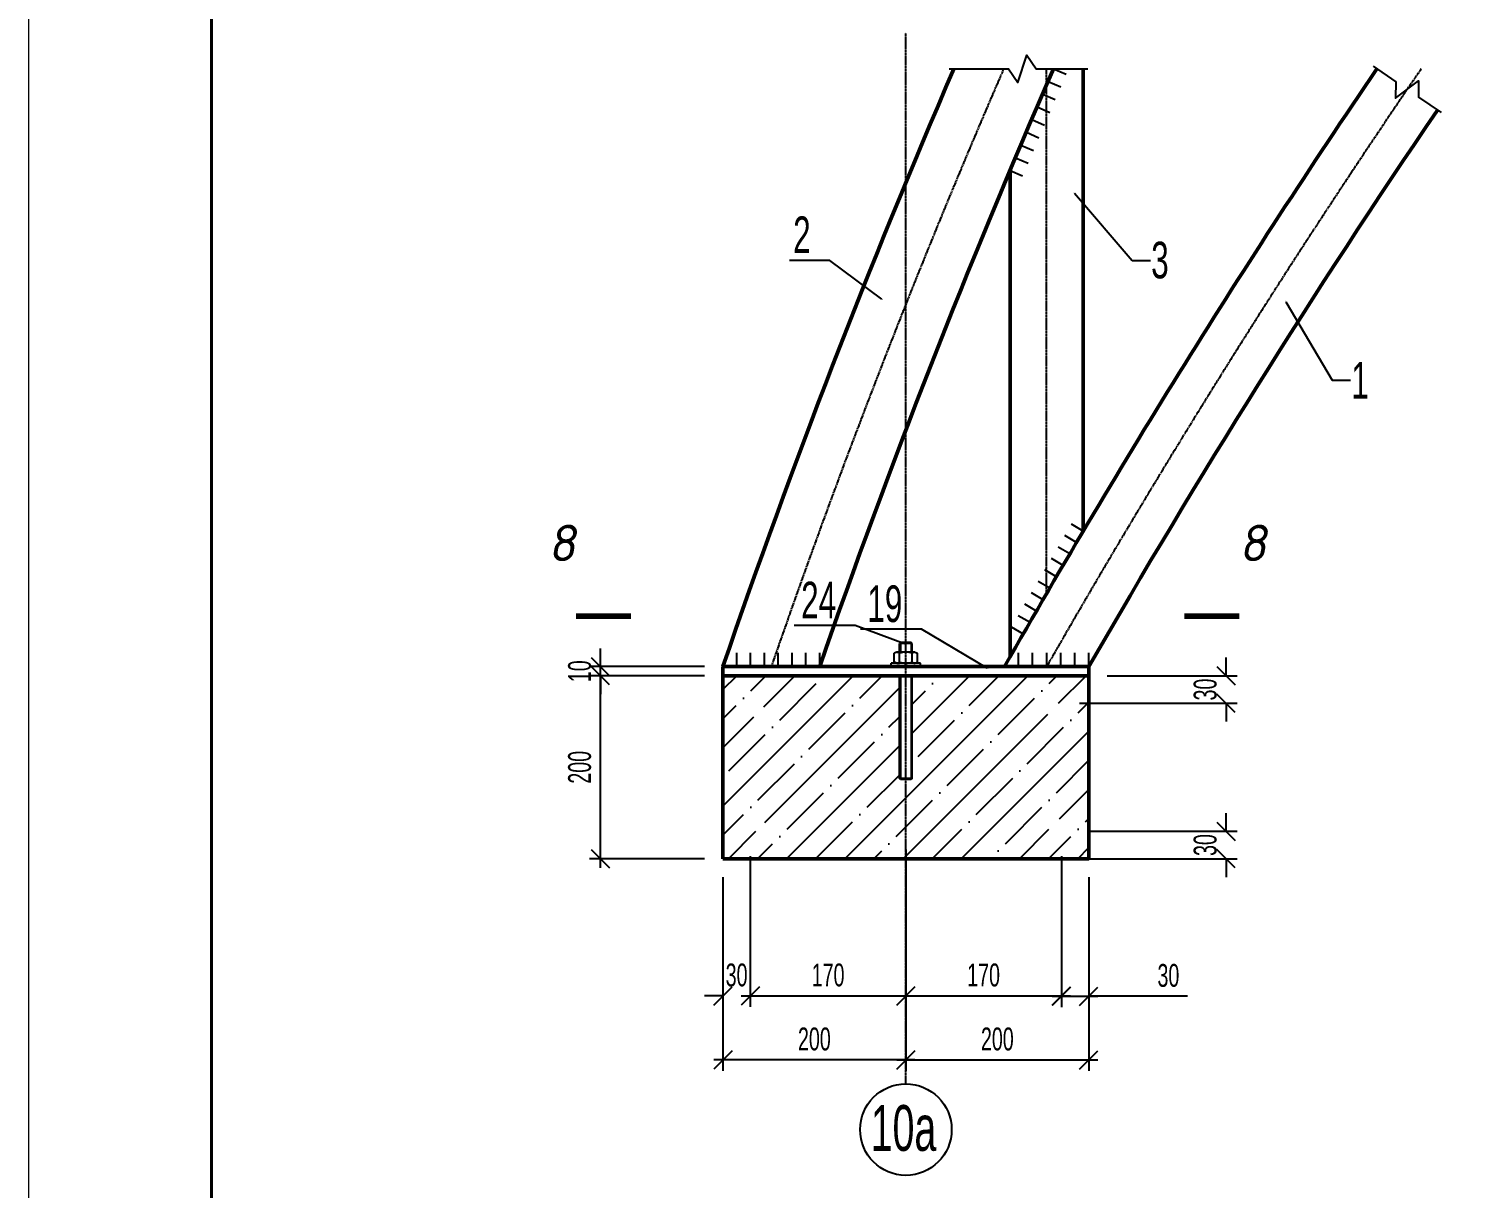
# Model space of a CAD drawing. Extents: x -483223 to 550073, y -164053 to -64662.
# Drawn here: x -216968 to -201339, y -120947 to -108267 of the extents above; entities that cross this region are included whole.
import ezdxf
from ezdxf import colors
from ezdxf.entities.mleader import LeaderData, LeaderLine
from ezdxf.enums import TextEntityAlignment as Align
from ezdxf.math import Vec2, Vec3

# ---------------------------------------------------------------- set-up
doc = ezdxf.new("R2010")
doc.units = 0
doc.header["$MEASUREMENT"] = 0
doc.linetypes.add('K5LT_AXLED', pattern=[16.25, 11.75, -1.5, 1.5, -1.5])
doc.linetypes.add('K5LT_THIN', pattern=[0])
doc.layers.get('0').update_dxf_attribs({"color": 40, "linetype": 'CONTINUOUS'})
doc.layers.get('Defpoints').update_dxf_attribs({"linetype": 'CONTINUOUS'})
doc.layers.add('ОСН. ТОНКА', color=250, linetype='CONTINUOUS', lineweight=15)
doc.layers.add('РАМКА', color=250, linetype='CONTINUOUS', lineweight=40)
doc.layers.add('Размры', color=7, linetype='CONTINUOUS')
doc.styles.add('ГОСТ', font='isocpeur.ttf', dxfattribs={"oblique": 10})
doc.styles.add('РОЗМІР', font='ARIALN.TTF', dxfattribs={"width": 0.75})
doc.dimstyles.new('10 основний', dxfattribs={"dimscale": 100, "dimtxt": 2.5, "dimasz": 2, "dimexe": 1.2, "dimexo": 2, "dimgap": 1, "dimtad": 1, "dimdec": 0, "dimlfac": 0.1, "dimzin": 0, "dimdsep": 46, "dimtxsty": 'РОЗМІР', "dimblk": 'OBLIQUE', "dimcen": 0.7, "dimdle": 1, "dimadec": 0, "dimazin": 0, "dimtfac": 1, "dimtdec": 0, "dimtix": 1, "dimtofl": 0, "dimtmove": 1, "dimatfit": 3, "dimfxl": 0.18, "dimtolj": 1, "dimtzin": 0, "dimarcsym": 0})

# ---------------------------------------------------------------- blocks, each defined once
blk = doc.blocks.new('_OBLIQUE')
at = {"color": 0, "linetype": 'ByBlock'}
blk.add_line((-0.5, -0.5), (0.5, 0.5), dxfattribs=at)
blk = doc.blocks.new('*D522')
at = {"layer": 'Defpoints', "color": 0, "transparency": 16777216}
for p in [(-207379, -117343), (-205379, -117343), (-205379, -119543)]:
    blk.add_point(p, dxfattribs=at)
at = {"layer": 'Размры', "color": 0, "lineweight": -2, "transparency": 16777216}
for p, q in [((-207379, -117543), (-207379, -119663)), ((-205379, -117543), (-205379, -119663)), ((-207479, -119543), (-205279, -119543))]:
    blk.add_line(p, q, dxfattribs=at)
at = {"layer": 'Размры', "color": 0, "lineweight": -2, "transparency": 16777216, "xscale": 200, "yscale": 200, "zscale": 200, "rotation": 180}
blk.add_blockref('_OBLIQUE', (-207379, -119543), dxfattribs=at)
at = {"layer": 'Размры', "color": 0, "lineweight": -2, "transparency": 16777216, "xscale": 200, "yscale": 200, "zscale": 200}
blk.add_blockref('_OBLIQUE', (-205379, -119543), dxfattribs=at)
at = {"layer": 'Размры', "color": 0, "transparency": 16777216, "insert": (-206379, -119315), "char_height": 250, "attachment_point": 5, "style": 'РОЗМІР'}
blk.add_mtext('\\A1;200', dxfattribs=at)
blk = doc.blocks.new('*D523')
at = {"layer": 'Defpoints', "color": 0, "transparency": 16777216}
for p in [(-209379, -117343), (-207379, -117343), (-209379, -119543)]:
    blk.add_point(p, dxfattribs=at)
at = {"layer": 'Размры', "color": 0, "lineweight": -2, "transparency": 16777216}
for p, q in [((-209379, -117543), (-209379, -119663)), ((-207379, -117543), (-207379, -119663)), ((-207279, -119543), (-209479, -119543))]:
    blk.add_line(p, q, dxfattribs=at)
at = {"layer": 'Размры', "color": 0, "lineweight": -2, "transparency": 16777216, "xscale": 200, "yscale": 200, "zscale": 200, "rotation": 180}
blk.add_blockref('_OBLIQUE', (-209379, -119543), dxfattribs=at)
at = {"layer": 'Размры', "color": 0, "lineweight": -2, "transparency": 16777216, "xscale": 200, "yscale": 200, "zscale": 200}
blk.add_blockref('_OBLIQUE', (-207379, -119543), dxfattribs=at)
at = {"layer": 'Размры', "color": 0, "transparency": 16777216, "insert": (-208379, -119315), "char_height": 250, "attachment_point": 5, "style": 'РОЗМІР'}
blk.add_mtext('\\A1;200', dxfattribs=at)
blk = doc.blocks.new('*D524')
at = {"layer": 'Defpoints', "color": 0, "transparency": 16777216}
for p in [(-210717, -115343), (-209379, -115343), (-209379, -117343)]:
    blk.add_point(p, dxfattribs=at)
at = {"layer": 'Размры', "color": 0, "lineweight": -2, "transparency": 16777216}
for p, q in [((-210717, -117443), (-210717, -115243)), ((-209579, -115343), (-210837, -115343)), ((-209579, -117343), (-210837, -117343))]:
    blk.add_line(p, q, dxfattribs=at)
at = {"layer": 'Размры', "color": 0, "lineweight": -2, "transparency": 16777216, "xscale": 200, "yscale": 200, "zscale": 200}
for p, rotation in [((-210717, -115343), 90), ((-210717, -117343), 270)]:
    blk.add_blockref('_OBLIQUE', p, dxfattribs=dict(at, rotation=rotation))
at = {"layer": 'Размры', "color": 0, "transparency": 16777216, "insert": (-210944, -116343), "char_height": 250, "attachment_point": 5, "rotation": 90, "style": 'РОЗМІР'}
blk.add_mtext('\\A1;200', dxfattribs=at)
blk = doc.blocks.new('*D525')
at = {"layer": 'Defpoints', "color": 0, "transparency": 16777216}
for p in [(-210717, -115243), (-209379, -115243), (-209379, -115343)]:
    blk.add_point(p, dxfattribs=at)
at = {"layer": 'Размры', "color": 0, "lineweight": -2, "transparency": 16777216}
for p, q in [((-210717, -115243), (-210717, -115043)), ((-209579, -115243), (-210837, -115243)), ((-209579, -115343), (-210837, -115343)), ((-210717, -115343), (-210717, -115543))]:
    blk.add_line(p, q, dxfattribs=at)
at = {"layer": 'Размры', "color": 0, "lineweight": -2, "transparency": 16777216, "xscale": 200, "yscale": 200, "zscale": 200}
for p, rotation in [((-210717, -115243), 270), ((-210717, -115343), 90)]:
    blk.add_blockref('_OBLIQUE', p, dxfattribs=dict(at, rotation=rotation))
at = {"layer": 'Размры', "color": 0, "transparency": 16777216, "insert": (-210944, -115293), "char_height": 250, "attachment_point": 5, "rotation": 90, "style": 'РОЗМІР'}
blk.add_mtext('\\A1;10', dxfattribs=at)
blk = doc.blocks.new('*D526')
at = {"layer": 'Defpoints', "color": 0, "transparency": 16777216}
for p in [(-205584, -117043), (-205584, -117343), (-203879, -117343)]:
    blk.add_point(p, dxfattribs=at)
at = {"layer": 'Размры', "color": 0, "lineweight": -2, "transparency": 16777216}
for p, q in [((-203879, -117043), (-203879, -116843)), ((-205384, -117043), (-203759, -117043)), ((-205384, -117343), (-203759, -117343)), ((-203879, -117343), (-203879, -117543))]:
    blk.add_line(p, q, dxfattribs=at)
at = {"layer": 'Размры', "color": 0, "lineweight": -2, "transparency": 16777216, "xscale": 200, "yscale": 200, "zscale": 200}
for p, rotation in [((-203879, -117043), 270), ((-203879, -117343), 90)]:
    blk.add_blockref('_OBLIQUE', p, dxfattribs=dict(at, rotation=rotation))
at = {"layer": 'Размры', "color": 0, "transparency": 16777216, "insert": (-204106, -117193), "char_height": 250, "attachment_point": 5, "rotation": 90, "style": 'РОЗМІР'}
blk.add_mtext('\\A1;30', dxfattribs=at)
blk = doc.blocks.new('*D527')
at = {"layer": 'Defpoints', "color": 0, "transparency": 16777216}
for p in [(-205379, -115343), (-203879, -115343), (-205679, -115643)]:
    blk.add_point(p, dxfattribs=at)
at = {"layer": 'Размры', "color": 0, "lineweight": -2, "transparency": 16777216}
for p, q in [((-203879, -115343), (-203879, -115143)), ((-205179, -115343), (-203759, -115343)), ((-205479, -115643), (-203759, -115643)), ((-203879, -115643), (-203879, -115843))]:
    blk.add_line(p, q, dxfattribs=at)
at = {"layer": 'Размры', "color": 0, "lineweight": -2, "transparency": 16777216, "xscale": 200, "yscale": 200, "zscale": 200}
for p, rotation in [((-203879, -115343), 270), ((-203879, -115643), 90)]:
    blk.add_blockref('_OBLIQUE', p, dxfattribs=dict(at, rotation=rotation))
at = {"layer": 'Размры', "color": 0, "transparency": 16777216, "insert": (-204106, -115493), "char_height": 250, "attachment_point": 5, "rotation": 90, "style": 'РОЗМІР'}
blk.add_mtext('\\A1;30', dxfattribs=at)
blk = doc.blocks.new('*D528')
at = {"layer": 'Defpoints', "color": 0, "transparency": 16777216}
for p in [(-209079, -117115), (-209379, -117343), (-209379, -118843)]:
    blk.add_point(p, dxfattribs=at)
at = {"layer": 'Размры', "color": 0, "lineweight": -2, "transparency": 16777216}
for p, q in [((-209079, -117315), (-209079, -118963)), ((-209379, -117543), (-209379, -118963)), ((-209379, -118843), (-209579, -118843)), ((-209079, -118843), (-208879, -118843))]:
    blk.add_line(p, q, dxfattribs=at)
at = {"layer": 'Размры', "color": 0, "lineweight": -2, "transparency": 16777216, "xscale": 200, "yscale": 200, "zscale": 200}
blk.add_blockref('_OBLIQUE', (-209379, -118843), dxfattribs=at)
at = {"layer": 'Размры', "color": 0, "lineweight": -2, "transparency": 16777216, "xscale": 200, "yscale": 200, "zscale": 200, "rotation": 180}
blk.add_blockref('_OBLIQUE', (-209079, -118843), dxfattribs=at)
at = {"layer": 'Размры', "color": 0, "transparency": 16777216, "insert": (-209229, -118615), "char_height": 250, "attachment_point": 5, "style": 'РОЗМІР'}
blk.add_mtext('\\A1;30', dxfattribs=at)
blk = doc.blocks.new('*D529')
at = {"layer": 'Defpoints', "color": 0, "transparency": 16777216}
for p in [(-207379, -117043), (-209079, -117115), (-207379, -118843)]:
    blk.add_point(p, dxfattribs=at)
at = {"layer": 'Размры', "color": 0, "lineweight": -2, "transparency": 16777216}
for p, q in [((-209079, -117315), (-209079, -118963)), ((-207379, -117243), (-207379, -118963)), ((-209179, -118843), (-207279, -118843))]:
    blk.add_line(p, q, dxfattribs=at)
at = {"layer": 'Размры', "color": 0, "lineweight": -2, "transparency": 16777216, "xscale": 200, "yscale": 200, "zscale": 200, "rotation": 180}
blk.add_blockref('_OBLIQUE', (-209079, -118843), dxfattribs=at)
at = {"layer": 'Размры', "color": 0, "lineweight": -2, "transparency": 16777216, "xscale": 200, "yscale": 200, "zscale": 200}
blk.add_blockref('_OBLIQUE', (-207379, -118843), dxfattribs=at)
at = {"layer": 'Размры', "color": 0, "transparency": 16777216, "insert": (-208229, -118615), "char_height": 250, "attachment_point": 5, "style": 'РОЗМІР'}
blk.add_mtext('\\A1;170', dxfattribs=at)
blk = doc.blocks.new('*D530')
at = {"layer": 'Defpoints', "color": 0, "transparency": 16777216}
for p in [(-207379, -117043), (-205679, -117115), (-205679, -118843)]:
    blk.add_point(p, dxfattribs=at)
at = {"layer": 'Размры', "color": 0, "lineweight": -2, "transparency": 16777216}
for p, q in [((-207379, -117243), (-207379, -118963)), ((-205679, -117315), (-205679, -118963)), ((-207479, -118843), (-205579, -118843))]:
    blk.add_line(p, q, dxfattribs=at)
at = {"layer": 'Размры', "color": 0, "lineweight": -2, "transparency": 16777216, "xscale": 200, "yscale": 200, "zscale": 200, "rotation": 180}
blk.add_blockref('_OBLIQUE', (-207379, -118843), dxfattribs=at)
at = {"layer": 'Размры', "color": 0, "lineweight": -2, "transparency": 16777216, "xscale": 200, "yscale": 200, "zscale": 200}
blk.add_blockref('_OBLIQUE', (-205679, -118843), dxfattribs=at)
at = {"layer": 'Размры', "color": 0, "transparency": 16777216, "insert": (-206529, -118615), "char_height": 250, "attachment_point": 5, "style": 'РОЗМІР'}
blk.add_mtext('\\A1;170', dxfattribs=at)
blk = doc.blocks.new('*D531')
at = {"layer": 'Defpoints', "color": 0, "transparency": 16777216}
for p in [(-205679, -117115), (-205379, -117343), (-205379, -118847)]:
    blk.add_point(p, dxfattribs=at)
at = {"layer": 'Размры', "color": 0, "lineweight": -2, "transparency": 16777216}
for p, q in [((-205679, -117315), (-205679, -118967)), ((-205379, -117543), (-205379, -118967)), ((-205779, -118847), (-205279, -118847)), ((-204299, -118847), (-205379, -118847))]:
    blk.add_line(p, q, dxfattribs=at)
at = {"layer": 'Размры', "color": 0, "lineweight": -2, "transparency": 16777216, "xscale": 200, "yscale": 200, "zscale": 200, "rotation": 180}
blk.add_blockref('_OBLIQUE', (-205679, -118847), dxfattribs=at)
at = {"layer": 'Размры', "color": 0, "lineweight": -2, "transparency": 16777216, "xscale": 200, "yscale": 200, "zscale": 200}
blk.add_blockref('_OBLIQUE', (-205379, -118847), dxfattribs=at)
at = {"layer": 'Размры', "color": 0, "transparency": 16777216, "insert": (-204509, -118620), "char_height": 250, "attachment_point": 5, "style": 'РОЗМІР'}
blk.add_mtext('\\A1;30', dxfattribs=at)

msp = doc.modelspace()

# ---------------------------------------------------------------- hatches: boundary and pattern name
h = msp.add_hatch()
h.set_pattern_fill('ANSI35', color=0, scale=1800, style=0)
h.set_pattern_definition([(45, (-408346.4, -22355.8), (-318.19805, 318.19805), []), (45, (-408028.2, -22355.8), (-318.19805, 318.19805), [562.5, -112.5, 0, -112.5])])
h.paths.add_polyline_path([(-207308.7986, -116465.4922), (-207321.5259, -116478.2195), (-207378.7986, -116478.2195), (-207378.7986, -117042.9989), (-205758.7986, -117042.9989, -0.4142135624), (-205838.7986, -116962.9989, -1), (-205678.7986, -116962.9989), (-205678.7986, -115722.9989, -1), (-205838.7986, -115722.9989, -0.4142135624), (-205758.7986, -115642.9989), (-207308.7986, -115642.9989)], flags=17)
h.paths.add_polyline_path([(-207448.7986, -115642.9989), (-208998.7986, -115642.9989, -0.4142135624), (-208918.7986, -115722.9989, -1), (-209078.7986, -115722.9989), (-209078.7986, -116962.9989, -1), (-208918.7986, -116962.9989, -0.4142135624), (-208998.7986, -117042.9989), (-207378.7986, -117042.9989), (-207378.7986, -116478.2195), (-207436.0714, -116478.2195), (-207448.7986, -116465.4922)], flags=16)
h.paths.add_polyline_path([(-207448.7986, -115642.9989), (-207448.7986, -115342.9989), (-209378.7986, -115342.9989), (-209378.7986, -117342.9989), (-207378.7986, -117342.9989), (-207378.7986, -117042.9989), (-209078.7986, -117042.9989), (-209078.7986, -115642.9989)])
h.paths.add_polyline_path([(-205678.7986, -115642.9989), (-205678.7986, -117042.9989), (-207378.7986, -117042.9989), (-207378.7986, -117342.9989), (-205378.7986, -117342.9989), (-205378.7986, -115342.9989), (-207308.7986, -115342.9989), (-207308.7986, -115642.9989)])

# ---------------------------------------------------------------- linework, layer by layer
at = {"color": 0, "linetype": 'K5LT_AXLED'}
msp.add_line((-205839.892, -114442.2373), (-205839.892, -108707.9097), dxfattribs=at)
at = {"color": 0}
for p, q in [((-205764.3992, -108707.9097), (-205626.5275, -108766.9977)), ((-205823.8358, -108846.5947), (-205685.9641, -108905.6828)), ((-205883.2724, -108985.2798), (-205745.4007, -109044.3678)), ((-205942.709, -109123.9649), (-205804.8373, -109183.0529)), ((-206061.5822, -109401.3351), (-205923.7105, -109460.4231)), ((-206002.1456, -109262.65), (-205864.2739, -109321.738)), ((-206121.0188, -109540.0202), (-205983.1471, -109599.1082)), ((-206180.4554, -109678.7053), (-206042.5837, -109737.7933)), ((-206239.892, -109817.3903), (-206102.0203, -109876.4784)), ((-205439.892, -113760.7234), (-205569.5706, -113685.3346)), ((-205585.3466, -114010.9243), (-205715.0252, -113935.5356)), ((-205512.6193, -113885.8238), (-205642.2979, -113810.4351)), ((-205658.0739, -114136.0248), (-205787.7524, -114060.636)), ((-205730.8011, -114261.1253), (-205860.4797, -114185.7365)), ((-205803.5284, -114386.2258), (-205933.207, -114310.837)), ((-205876.2557, -114511.3262), (-206005.9343, -114435.9375)), ((-206021.7102, -114761.5272), (-206151.3888, -114686.1385)), ((-205948.9829, -114636.4267), (-206078.6615, -114561.038)), ((-206094.4375, -114886.6277), (-206224.1161, -114811.2389)), ((-207436.0714, -114978.2195), (-207448.7986, -114990.9467)), ((-207448.7986, -115083.908), (-207448.7986, -114990.9467)), ((-207308.7986, -114990.9467), (-207448.7986, -114990.9467)), ((-207436.0714, -114978.2195), (-207436.0714, -115083.908)), ((-207321.5259, -114978.2195), (-207436.0714, -114978.2195)), ((-207321.5259, -114978.2195), (-207321.5259, -115083.908)), ((-207308.7986, -114990.9467), (-207321.5259, -114978.2195)), ((-207308.7986, -115083.908), (-207308.7986, -114990.9467)), ((-209227.6712, -115242.9989), (-209227.6712, -115092.9989)), ((-209076.5438, -115242.9989), (-209076.5438, -115092.9989)), ((-208925.4164, -115242.9989), (-208925.4164, -115092.9989)), ((-208774.289, -115242.9989), (-208774.289, -115092.9989)), ((-208623.1616, -115242.9989), (-208623.1616, -115092.9989)), ((-208472.0342, -115242.9989), (-208472.0342, -115092.9989)), ((-208320.9069, -115242.9989), (-208320.9069, -115092.9989)), ((-207477.435, -115083.908), (-207506.0714, -115095.7696)), ((-207506.0714, -115192.9555), (-207506.0714, -115095.7696)), ((-207477.435, -115083.908), (-207448.7986, -115083.908)), ((-207280.1623, -115083.908), (-207477.435, -115083.908)), ((-207448.7986, -115192.9555), (-207448.7986, -115095.7696)), ((-207308.7986, -115192.9555), (-207308.7986, -115095.7696)), ((-207280.1623, -115083.908), (-207251.5259, -115095.7696)), ((-207251.5259, -115192.9555), (-207251.5259, -115095.7696)), ((-206146.7643, -115242.9989), (-206146.7643, -115092.9989)), ((-205993.1712, -115242.9989), (-205993.1712, -115092.9989)), ((-205839.578, -115242.9989), (-205839.578, -115092.9989)), ((-205685.9849, -115242.9989), (-205685.9849, -115092.9989)), ((-205532.3918, -115242.9989), (-205532.3918, -115092.9989)), ((-205378.7986, -115242.9989), (-205378.7986, -115092.9989)), ((-207537.8895, -115242.9989), (-207537.8895, -115204.8171)), ((-207219.7077, -115204.8171), (-207537.8895, -115204.8171)), ((-207219.7077, -115242.9989), (-207537.8895, -115242.9989)), ((-207477.435, -115204.8171), (-207506.0714, -115192.9555)), ((-207477.435, -115204.8171), (-207448.7986, -115204.8171)), ((-207280.1623, -115204.8171), (-207308.7986, -115204.8171)), ((-207280.1623, -115204.8171), (-207251.5259, -115192.9555)), ((-207219.7077, -115242.9989), (-207219.7077, -115204.8171)), ((-207448.7986, -116465.4922), (-207448.7986, -115342.9989)), ((-207436.0714, -115342.9989), (-207436.0714, -116478.2195)), ((-207321.5259, -115342.9989), (-207321.5259, -116478.2195)), ((-207308.7986, -116465.4922), (-207308.7986, -115342.9989)), ((-207436.0714, -116478.2195), (-207448.7986, -116465.4922)), ((-207308.7986, -116465.4922), (-207448.7986, -116465.4922)), ((-207321.5259, -116478.2195), (-207436.0714, -116478.2195)), ((-207308.7986, -116465.4922), (-207321.5259, -116478.2195))]:
    msp.add_line(p, q, dxfattribs=at)
at = {"color": 0, "lineweight": 50}
for p, q in [((-205439.892, -113760.7234), (-205439.892, -108707.9097)), ((-206239.892, -115136.8287), (-206239.892, -109817.3903)), ((-209378.7986, -115242.9989), (-205378.7986, -115242.9989)), ((-209378.7986, -115342.9989), (-209378.7986, -115242.9989)), ((-205378.7986, -115342.9989), (-205378.7986, -115242.9989)), ((-209378.7986, -115342.9989), (-205378.7986, -115342.9989))]:
    msp.add_line(p, q, dxfattribs=at)
at = {"color": 0}
for points in [[(-206904.3693, -108707.9097), (-206256.1532, -108707.9097), (-206156.1532, -108857.9097), (-206056.1532, -108557.9097), (-205956.1532, -108707.9097), (-205389.892, -108707.9097)], [(-202271.5914, -108679.8024), (-202023.48, -108848.4461), (-202025.098, -109028.7164), (-201773.7505, -108836.8196), (-201775.3685, -109017.0899), (-201527.2571, -109185.7336)]]:
    msp.add_lwpolyline(points, dxfattribs=at)
for points in [[(-210385.0015, -114690.5092, 60, 60, 0), (-210985.0015, -114690.5092, 60, 60, 0), (-210785.0015, -114690.5092, 0, 80, 0), (-210785.0015, -114290.5092, 0, 0, 0), (-210785.0015, -113690.5092, 0, 0, 0)], [(-204334.9715, -114690.5092, 60, 60, 0), (-203734.9715, -114690.5092, 60, 60, 0), (-203934.9715, -114690.5092, 0, 80, 0), (-203934.9715, -114290.5092, 0, 0, 0), (-203934.9715, -113690.5092, 0, 0, 0)]]:
    msp.add_lwpolyline(points, format="xyseb", dxfattribs=at)
at = {"color": 0, "lineweight": 50}
msp.add_lwpolyline([(-209378.7986, -117342.9989), (-205378.7986, -117342.9989), (-205378.7986, -115342.9989), (-209378.7986, -115342.9989)], close=True, dxfattribs=at)
for centre, radius, start, end in [((-122528.7986, -145037.0249), 91818.3341, 156.692671505, 161.065389805), ((-122528.7986, -145037.0249), 90818.3341, 156.420595192, 160.848823359), ((-122528.7986, -162881.7518), 96369.7299, 145.795673325, 150.374212422), ((-122528.7986, -162881.7518), 95569.7299, 145.795673325, 150.101096685)]:
    msp.add_arc(centre, radius, start, end, dxfattribs=at)
at = {"color": 0, "linetype": 'K5LT_AXLED'}
for centre, radius, start, end in [((-122528.7986, -145037.0249), 91318.3341, 156.557448232, 160.95773479), ((-122528.7986, -162881.7518), 95969.7299, 145.6331966, 150.238316783)]:
    msp.add_arc(centre, radius, start, end, dxfattribs=at)
at = {"color": 0}
for centre, radius, start, end in [((-207477.435, -115124.4059), 40.4979, 45, 90), ((-207378.7986, -115296.3882), 212.4802, 90, 109.23494169), ((-207378.7986, -115296.3882), 212.4802, 70.76505831, 90), ((-207280.1623, -115124.4059), 40.4979, 90, 135), ((-207477.435, -115164.3192), 40.4979, 270, 315), ((-207378.7986, -114992.3369), 212.4802, 250.76505831, 270), ((-207378.7986, -114992.3369), 212.4802, 270, 289.23494169), ((-207280.1623, -115164.3192), 40.4979, 225, 270)]:
    msp.add_arc(centre, radius, start, end, dxfattribs=at)
at = {"layer": 'ОСН. ТОНКА', "color": 0, "ltscale": 40}
msp.add_lwpolyline([(-216968.0326, -73022.1397), (-216968.0326, -132422.1397), (-132868.0326, -132422.1397), (-132868.0326, -73022.1397), (-216968.0326, -73022.1397)], dxfattribs=at)
at = {"layer": 'Размры', "color": 0, "linetype": 'K5LT_AXLED'}
msp.add_line((-207378.7986, -119803.9341), (-207378.7986, -108314.9865), dxfattribs=at)
at = {"layer": 'Размры', "color": 0, "linetype": 'K5LT_THIN'}
msp.add_arc((-207378.7986, -120303.9341), 500, 0, 359.99999427, dxfattribs=at)
at = {"layer": 'РАМКА', "color": 0, "ltscale": 40}
msp.add_lwpolyline([(-133368.0326, -131922.1397), (-133368.0326, -131922.1397), (-133368.0326, -73522.1397), (-214968.0326, -73522.1397), (-214968.0326, -131922.1397), (-133368.0326, -131922.1397)], dxfattribs=at)

# ---------------------------------------------------------------- texts
at = {"color": 0, "style": 'ГОСТ', "oblique": 10}
msp.add_text('8', height=400, dxfattribs=at).set_placement((-210985.0015, -114090.5092), align=Align.RIGHT)
msp.add_text('8', height=400, dxfattribs=at).set_placement((-203734.9715, -114090.5092))
at = {"layer": 'Размры', "color": 0, "style": 'РОЗМІР', "width": 0.75}
msp.add_text('10а', height=500, dxfattribs=at).set_placement((-207762.9083, -120536.4298))

# ---------------------------------------------------------------- dimensions: what is measured, and where the dimension line sits
at = {"layer": 'Размры', "color": 0}
for base, p1, p2, picture, middle in [((-210716.5928, -115242.9989), (-209378.7986, -115342.9989), (-209378.7986, -115242.9989), '*D525', (-210944.236, -115292.9989)), ((-203878.7986, -115342.9989), (-205678.7986, -115642.9989), (-205378.7986, -115342.9989), '*D527', (-204106.4419, -115492.9989)), ((-210716.5928, -115342.9989), (-209378.7986, -117342.9989), (-209378.7986, -115342.9989), '*D524', (-210944.236, -116342.9989)), ((-203878.7986, -117342.9989), (-205583.6971, -117042.9989), (-205583.6971, -117342.9989), '*D526', (-204106.4419, -117192.9989))]:
    dim = msp.add_linear_dim(base=base, p1=p1, p2=p2, angle=90, dimstyle='10 основний', dxfattribs=at)
    dim.commit()
    dim.dimension.update_dxf_attribs({"geometry": picture, "text_midpoint": middle})
for base, p1, p2, picture, middle in [((-207378.7986, -118842.9989), (-209078.7986, -117114.7281), (-207378.7986, -117042.9989), '*D529', (-208228.7986, -118615.3557)), ((-205678.7986, -118842.9989), (-207378.7986, -117042.9989), (-205678.7986, -117114.7281), '*D530', (-206528.7986, -118615.3557)), ((-209378.7986, -118842.9989), (-209078.7986, -117114.7281), (-209378.7986, -117342.9989), '*D528', (-209228.7986, -118615.3557)), ((-209378.7986, -119542.9989), (-207378.7986, -117342.9989), (-209378.7986, -117342.9989), '*D523', (-208378.7986, -119315.3557)), ((-205378.7986, -119542.9989), (-207378.7986, -117342.9989), (-205378.7986, -117342.9989), '*D522', (-206378.7986, -119315.3557))]:
    dim = msp.add_linear_dim(base=base, p1=p1, p2=p2, dimstyle='10 основний', dxfattribs=at)
    dim.commit()
    dim.dimension.update_dxf_attribs({"geometry": picture, "text_midpoint": middle})
dim = msp.add_linear_dim(base=(-205378.7986, -118847.3234), p1=(-205678.7986, -117114.7281), p2=(-205378.7986, -117342.9989), dimstyle='10 основний', dxfattribs=at)
dim.commit()
dim.dimension.update_dxf_attribs({"geometry": '*D531', "text_midpoint": (-204509.0844, -118847.3234), "dimtype": 160})

# ---------------------------------------------------------------- leaders
at = {"color": 0}
ml = msp.add_multileader_mtext('Standard', dxfattribs=at)
ml.set_content('3', style='РОЗМІР')
ml.set_leader_properties()
ml.build(insert=Vec2(0, 0))
ml.multileader.update_dxf_attribs({"text_right_attachment_type": 6, "dogleg_length": 100, "arrow_head_size": 18})
ctx = ml.context
ctx.base_point, ctx.char_height, ctx.arrow_head_size, ctx.landing_gap_size, ctx.plane_origin = Vec3(-204705.8051, -110801.0774), 400, 18, 9, Vec3(-205546.7477, -110053.8108)
ctx.right_attachment = 6
notes = []
notes.append((ctx, [(0, (1, 1, 0), (-204905.8051, -110801.0774), (1, 0), 200, [(0, [(-205546.7477, -110053.8108)], 0, [])])]))
ctx.mtext.insert, ctx.mtext.flow_direction = Vec3(-204696.8051, -110597.6667), 5
ml = msp.add_multileader_mtext('Standard', dxfattribs=at)
ml.set_content('2', style='РОЗМІР')
ml.set_leader_properties()
ml.build(insert=Vec2(0, 0))
ml.multileader.update_dxf_attribs({"text_right_attachment_type": 6, "dogleg_length": 100, "arrow_head_size": 18})
ctx = ml.context
ctx.base_point, ctx.char_height, ctx.arrow_head_size, ctx.landing_gap_size, ctx.plane_origin = Vec3(-208592.0915, -110521.0774), 400, 18, 9, Vec3(-208869.7326, -110053.8108)
ctx.right_attachment, ctx.text_align_type = 6, 2
notes.append((ctx, [(1, (1, 1, 0), (-208210.79, -110801.0774), (-1, 0), 200, [(0, [(-207626.2395, -111235.3256)], 0, [])])]))
ctx.mtext.insert, ctx.mtext.alignment, ctx.mtext.flow_direction = Vec3(-208419.79, -110321.0774), 3, 5
ml = msp.add_multileader_mtext('Standard', dxfattribs=at)
ml.set_content('1', style='РОЗМІР')
ml.set_leader_properties()
ml.build(insert=Vec2(0, 0))
ml.multileader.update_dxf_attribs({"text_right_attachment_type": 6, "dogleg_length": 100, "arrow_head_size": 18})
ctx = ml.context
ctx.base_point, ctx.char_height, ctx.arrow_head_size, ctx.landing_gap_size, ctx.plane_origin = Vec3(-202518.7145, -112112.6015), 400, 18, 9, Vec3(-203233.0157, -111238.6935)
ctx.right_attachment = 6
notes.append((ctx, [(0, (1, 1, 0), (-202718.7145, -112112.6015), (1, 0), 200, [(0, [(-203233.0157, -111238.6935)], 0, [])])]))
ctx.mtext.insert, ctx.mtext.flow_direction = Vec3(-202509.7145, -111912.6015), 5
ml = msp.add_multileader_mtext('Standard', dxfattribs=at)
ml.set_content('24', style='РОЗМІР')
ml.set_leader_properties()
ml.build(insert=Vec2(0, 0))
ml.multileader.update_dxf_attribs({"text_right_attachment_type": 6, "dogleg_length": 100, "arrow_head_size": 18})
ctx = ml.context
ctx.base_point, ctx.char_height, ctx.arrow_head_size, ctx.landing_gap_size, ctx.plane_origin = Vec3(-208505.9178, -114514.5222), 400, 18, 9, Vec3(-207375.4742, -114998.406)
ctx.right_attachment, ctx.text_align_type = 6, 2
notes.append((ctx, [(0, (1, 1, 0), (-207932.2561, -114794.5222), (-1, 0), 200, [(0, [(-207375.4742, -114998.406)], 0, [])])]))
ctx.mtext.insert, ctx.mtext.alignment, ctx.mtext.flow_direction = Vec3(-208141.2561, -114314.5222), 3, 5
ml = msp.add_multileader_mtext('Standard', dxfattribs=at)
ml.set_content('19', style='РОЗМІР')
ml.set_leader_properties()
ml.build(insert=Vec2(0, 0))
ml.multileader.update_dxf_attribs({"text_right_attachment_type": 6, "dogleg_length": 100, "arrow_head_size": 18})
ctx = ml.context
ctx.base_point, ctx.char_height, ctx.arrow_head_size, ctx.landing_gap_size, ctx.plane_origin = Vec3(-207756.292, -114558.2339), 400, 18, 9, Vec3(-207717.3574, -114087.5567)
ctx.right_attachment, ctx.text_align_type = 6, 2
notes.append((ctx, [(1, (1, 1, 0), (-207208.4148, -114834.8233), (-1, 0), 200, [(0, [(-206473.8643, -115269.0715)], 0, [])])]))
ctx.mtext.insert, ctx.mtext.alignment, ctx.mtext.flow_direction = Vec3(-207417.4148, -114354.8233), 3, 5
for ctx, leaders in notes:
    for number, flags, end, landing, length, lines in leaders:
        leader = LeaderData()
        leader.index, (leader.has_last_leader_line, leader.has_dogleg_vector, leader.attachment_direction) = number, flags
        leader.last_leader_point, leader.dogleg_vector, leader.dogleg_length = Vec3(end), Vec3(landing), length
        for number, points, colour, breaks in lines:
            line = LeaderLine()
            line.index, line.vertices, line.color, line.breaks = number, Vec3.list(points), colors.encode_raw_color(colour), breaks
            leader.lines.append(line)
        ctx.leaders.append(leader)

doc.saveas('drawing.dxf')
